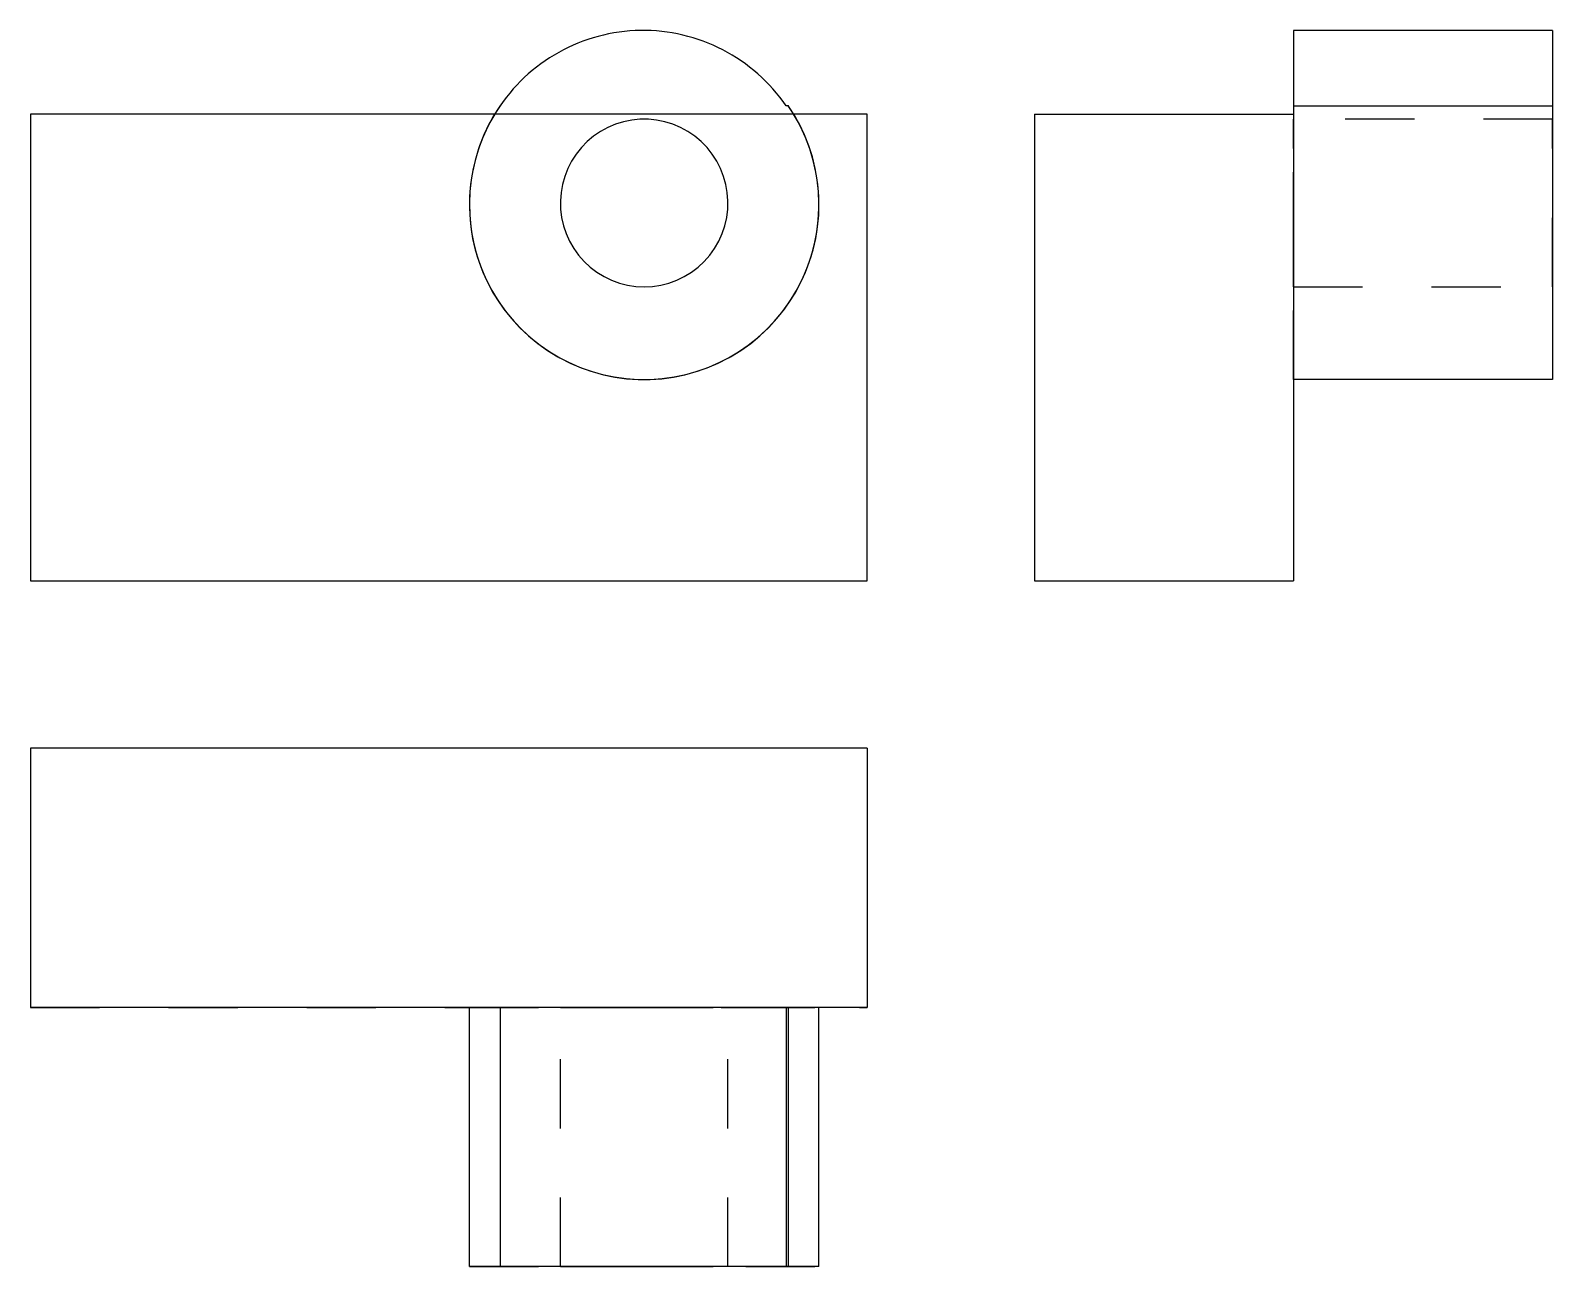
# Model space of a CAD drawing. Extents: x 0 to 2.2, y 0 to 1.79.
import ezdxf

# ---------------------------------------------------------------- set-up
doc = ezdxf.new("R2010")
doc.units = 0
doc.linetypes.add('HIDDEN', pattern=[0.060547, 0.040385, -0.020162])
for name, color, linetype in [('FRONT', 7, 'CONTINUOUS'), ('FRONT_HID', 7, 'HIDDEN'), ('LEFT', 7, 'CONTINUOUS'), ('LEFT_HID', 7, 'HIDDEN'), ('TOP', 7, 'CONTINUOUS'), ('TOP_HID', 7, 'HIDDEN')]:
    doc.layers.add(name, color=color, linetype=linetype)

msp = doc.modelspace()

# ---------------------------------------------------------------- linework, layer by layer
at = {"layer": 'FRONT'}
for p, q in [((0.844422, 1.785132), (0.836826, 1.783713)), ((0.852057, 1.786316), (0.844422, 1.785132)), ((0.859726, 1.787265), (0.852057, 1.786316)), ((0.86742, 1.787977), (0.859726, 1.787265)), ((0.875132, 1.788453), (0.86742, 1.787977)), ((0.882855, 1.78869), (0.875132, 1.788453)), ((0.890582, 1.78869), (0.882855, 1.78869)), ((0.898305, 1.788453), (0.890582, 1.78869)), ((0.906018, 1.787977), (0.898305, 1.788453)), ((0.913712, 1.787265), (0.906018, 1.787977)), ((0.92138, 1.786316), (0.913712, 1.787265)), ((0.929016, 1.785132), (0.92138, 1.786316)), ((0.936611, 1.783713), (0.929016, 1.785132)), ((0.778356, 1.764131), (0.771438, 1.760689)), ((0.785377, 1.767359), (0.778356, 1.764131)), ((0.792493, 1.770368), (0.785377, 1.767359)), ((0.799699, 1.773158), (0.792493, 1.770368)), ((0.806988, 1.775724), (0.799699, 1.773158)), ((0.814351, 1.778065), (0.806988, 1.775724)), ((0.821784, 1.780178), (0.814351, 1.778065)), ((0.829278, 1.782061), (0.821784, 1.780178)), ((0.836826, 1.783713), (0.829278, 1.782061)), ((0.94416, 1.782061), (0.936611, 1.783713)), ((0.951654, 1.780178), (0.94416, 1.782061)), ((0.959086, 1.778065), (0.951654, 1.780178)), ((0.96645, 1.775724), (0.959086, 1.778065)), ((0.973738, 1.773158), (0.96645, 1.775724)), ((0.980944, 1.770368), (0.973738, 1.773158)), ((0.988061, 1.767359), (0.980944, 1.770368)), ((0.995082, 1.764131), (0.988061, 1.767359)), ((1.002, 1.760689), (0.995082, 1.764131)), ((0.744921, 1.744845), (0.738613, 1.740384)), ((0.751364, 1.749111), (0.744921, 1.744845)), ((0.757936, 1.753176), (0.751364, 1.749111)), ((0.764629, 1.757036), (0.757936, 1.753176)), ((0.771438, 1.760689), (0.764629, 1.757036)), ((1.008809, 1.757036), (1.002, 1.760689)), ((1.015502, 1.753176), (1.008809, 1.757036)), ((1.022073, 1.749111), (1.015502, 1.753176)), ((1.028516, 1.744845), (1.022073, 1.749111)), ((1.034825, 1.740384), (1.028516, 1.744845)), ((0.714838, 1.720662), (0.709288, 1.715287)), ((0.720551, 1.725865), (0.714838, 1.720662)), ((0.726422, 1.730889), (0.720551, 1.725865)), ((0.732444, 1.73573), (0.726422, 1.730889)), ((0.738613, 1.740384), (0.732444, 1.73573)), ((1.040993, 1.73573), (1.034825, 1.740384)), ((1.047016, 1.730889), (1.040993, 1.73573)), ((1.052886, 1.725865), (1.047016, 1.730889)), ((1.058599, 1.720662), (1.052886, 1.725865)), ((1.06415, 1.715287), (1.058599, 1.720662)), ((0.693665, 1.698171), (0.688817, 1.692154)), ((0.698696, 1.704035), (0.693665, 1.698171)), ((0.703906, 1.709742), (0.698696, 1.704035)), ((0.709288, 1.715287), (0.703906, 1.709742)), ((1.069532, 1.709742), (1.06415, 1.715287)), ((1.074741, 1.704035), (1.069532, 1.709742)), ((1.079772, 1.698171), (1.074741, 1.704035)), ((1.08462, 1.692154), (1.079772, 1.698171)), ((0.676184, 1.674441), (0.676061, 1.674252)), ((0.676306, 1.67463), (0.676184, 1.674441)), ((0.676429, 1.674819), (0.676306, 1.67463)), ((0.676553, 1.675007), (0.676429, 1.674819)), ((0.676676, 1.675196), (0.676553, 1.675007)), ((0.6768, 1.675384), (0.676676, 1.675196)), ((0.676923, 1.675573), (0.6768, 1.675384)), ((0.677047, 1.675761), (0.676923, 1.675573)), ((0.677171, 1.675949), (0.677047, 1.675761)), ((0.677296, 1.676137), (0.677171, 1.675949)), ((0.67742, 1.676325), (0.677296, 1.676137)), ((0.677544, 1.676513), (0.67742, 1.676325)), ((0.677669, 1.6767), (0.677544, 1.676513)), ((0.677794, 1.676888), (0.677669, 1.6767)), ((0.677919, 1.677075), (0.677794, 1.676888)), ((0.678044, 1.677263), (0.677919, 1.677075)), ((0.67817, 1.67745), (0.678044, 1.677263)), ((0.678295, 1.677637), (0.67817, 1.67745)), ((0.678421, 1.677824), (0.678295, 1.677637)), ((0.678547, 1.678011), (0.678421, 1.677824)), ((0.678673, 1.678197), (0.678547, 1.678011)), ((0.678799, 1.678384), (0.678673, 1.678197)), ((0.678926, 1.678571), (0.678799, 1.678384)), ((0.679052, 1.678757), (0.678926, 1.678571)), ((0.679179, 1.678943), (0.679052, 1.678757)), ((0.679306, 1.67913), (0.679179, 1.678943)), ((0.679433, 1.679316), (0.679306, 1.67913)), ((0.67956, 1.679502), (0.679433, 1.679316)), ((0.679688, 1.679687), (0.67956, 1.679502)), ((0.684156, 1.685991), (0.679687, 1.679688)), ((0.688817, 1.692154), (0.684156, 1.685991)), ((1.089281, 1.685991), (1.08462, 1.692154)), ((1.09375, 1.679688), (1.089281, 1.685991)), ((1.096957, 1.679688), (1.09375, 1.679688)), ((1.097085, 1.679502), (1.096957, 1.679687)), ((1.097212, 1.679316), (1.097085, 1.679502)), ((1.097339, 1.67913), (1.097212, 1.679316)), ((1.097466, 1.678943), (1.097339, 1.67913)), ((1.097593, 1.678757), (1.097466, 1.678943)), ((1.097719, 1.678571), (1.097593, 1.678757)), ((1.097845, 1.678384), (1.097719, 1.678571)), ((1.097972, 1.678197), (1.097845, 1.678384)), ((1.098098, 1.678011), (1.097972, 1.678197)), ((1.098224, 1.677824), (1.098098, 1.678011)), ((1.098349, 1.677637), (1.098224, 1.677824)), ((1.098475, 1.67745), (1.098349, 1.677637)), ((1.0986, 1.677263), (1.098475, 1.67745)), ((1.098726, 1.677075), (1.0986, 1.677263)), ((1.098851, 1.676888), (1.098726, 1.677075)), ((1.098976, 1.6767), (1.098851, 1.676888)), ((1.0991, 1.676513), (1.098976, 1.6767)), ((1.099225, 1.676325), (1.0991, 1.676513)), ((1.099349, 1.676137), (1.099225, 1.676325)), ((1.099473, 1.675949), (1.099349, 1.676137)), ((1.099598, 1.675761), (1.099473, 1.675949)), ((1.099721, 1.675573), (1.099598, 1.675761)), ((1.099845, 1.675384), (1.099721, 1.675573)), ((1.099969, 1.675196), (1.099845, 1.675384)), ((1.100092, 1.675007), (1.099969, 1.675196)), ((1.100215, 1.674819), (1.100092, 1.675007)), ((1.100338, 1.67463), (1.100215, 1.674819)), ((1.100461, 1.674441), (1.100338, 1.67463)), ((1.100584, 1.674252), (1.100461, 1.674441)), ((1.210938, 1.667763), (0, 1.667763)), ((0, 1.667763), (0, 0.992188)), ((0.672106, 1.667956), (0.671989, 1.667763)), ((0.672223, 1.668148), (0.672106, 1.667956)), ((0.672341, 1.668341), (0.672223, 1.668148)), ((0.672458, 1.668533), (0.672341, 1.668341)), ((0.672576, 1.668725), (0.672458, 1.668533)), ((0.672693, 1.668917), (0.672576, 1.668725)), ((0.672811, 1.669109), (0.672693, 1.668917)), ((0.67293, 1.669301), (0.672811, 1.669109)), ((0.673048, 1.669493), (0.67293, 1.669301)), ((0.673166, 1.669684), (0.673048, 1.669493)), ((0.673285, 1.669876), (0.673166, 1.669684)), ((0.673404, 1.670067), (0.673285, 1.669876)), ((0.673523, 1.670259), (0.673404, 1.670067)), ((0.673642, 1.67045), (0.673523, 1.670259)), ((0.673761, 1.670641), (0.673642, 1.67045)), ((0.673881, 1.670832), (0.673761, 1.670641)), ((0.674, 1.671023), (0.673881, 1.670832)), ((0.67412, 1.671214), (0.674, 1.671023)), ((0.67424, 1.671405), (0.67412, 1.671214)), ((0.674361, 1.671595), (0.67424, 1.671405)), ((0.674481, 1.671786), (0.674361, 1.671595)), ((0.674601, 1.671976), (0.674481, 1.671786)), ((0.674722, 1.672166), (0.674601, 1.671976)), ((0.674843, 1.672357), (0.674722, 1.672166)), ((0.674964, 1.672547), (0.674843, 1.672357)), ((0.675085, 1.672737), (0.674964, 1.672547)), ((0.675207, 1.672926), (0.675085, 1.672737)), ((0.675328, 1.673116), (0.675207, 1.672926)), ((0.67545, 1.673306), (0.675328, 1.673116)), ((0.675572, 1.673495), (0.67545, 1.673306)), ((0.675694, 1.673685), (0.675572, 1.673495)), ((0.675816, 1.673874), (0.675694, 1.673685)), ((0.675938, 1.674063), (0.675816, 1.673874)), ((0.676061, 1.674252), (0.675938, 1.674063)), ((1.100706, 1.674063), (1.100584, 1.674252)), ((1.100829, 1.673874), (1.100706, 1.674063)), ((1.100951, 1.673685), (1.100829, 1.673874)), ((1.101073, 1.673495), (1.100951, 1.673685)), ((1.101195, 1.673306), (1.101073, 1.673495)), ((1.101317, 1.673116), (1.101195, 1.673306)), ((1.101438, 1.672926), (1.101317, 1.673116)), ((1.10156, 1.672737), (1.101438, 1.672926)), ((1.101681, 1.672547), (1.10156, 1.672737)), ((1.101802, 1.672357), (1.101681, 1.672547)), ((1.101923, 1.672166), (1.101802, 1.672357)), ((1.102043, 1.671976), (1.101923, 1.672166)), ((1.102164, 1.671786), (1.102043, 1.671976)), ((1.102284, 1.671595), (1.102164, 1.671786)), ((1.102404, 1.671405), (1.102284, 1.671595)), ((1.102524, 1.671214), (1.102404, 1.671405)), ((1.102644, 1.671023), (1.102524, 1.671214)), ((1.102764, 1.670832), (1.102644, 1.671023)), ((1.102883, 1.670641), (1.102764, 1.670832)), ((1.103003, 1.67045), (1.102883, 1.670641)), ((1.103122, 1.670259), (1.103003, 1.67045)), ((1.103241, 1.670067), (1.103122, 1.670259)), ((1.10336, 1.669876), (1.103241, 1.670067)), ((1.103478, 1.669684), (1.10336, 1.669876)), ((1.103597, 1.669493), (1.103478, 1.669684)), ((1.103715, 1.669301), (1.103597, 1.669493)), ((1.103833, 1.669109), (1.103715, 1.669301)), ((1.103951, 1.668917), (1.103833, 1.669109)), ((1.104069, 1.668725), (1.103951, 1.668917)), ((1.104187, 1.668533), (1.104069, 1.668725)), ((1.104304, 1.668341), (1.104187, 1.668533)), ((1.104421, 1.668148), (1.104304, 1.668341)), ((1.104539, 1.667956), (1.104421, 1.668148)), ((1.104655, 1.667763), (1.104539, 1.667956)), ((1.210938, 0.992188), (1.210938, 1.667763)), ((0, 0.992188), (1.210938, 0.992188))]:
    msp.add_line(p, q, dxfattribs=at)
at = {"layer": 'FRONT_HID', "linetype": 'HIDDEN'}
for p, q in [((0.679688, 1.679687), (0.670321, 1.664972)), ((1.106324, 1.664972), (1.096957, 1.679687)), ((0.671989, 1.667763), (0, 1.667763)), ((0.663669, 1.652946), (0.656363, 1.637604)), ((0.670321, 1.664972), (0.66199, 1.649646)), ((0.671989, 1.667763), (0.663669, 1.652946)), ((1.104655, 1.667763), (0.671989, 1.667763)), ((0.846836, 1.652964), (0.835693, 1.648267)), ((0.846836, 1.652964), (0.835693, 1.648267)), ((0.858391, 1.656529), (0.846836, 1.652964)), ((0.858391, 1.656529), (0.846836, 1.652964)), ((0.870244, 1.658925), (0.858391, 1.656529)), ((0.870244, 1.658925), (0.858391, 1.656529)), ((0.882276, 1.660129), (0.870244, 1.658925)), ((0.882276, 1.660129), (0.870244, 1.658925)), ((0.894369, 1.660129), (0.882276, 1.660129)), ((0.894369, 1.660129), (0.882276, 1.660129)), ((0.906401, 1.658925), (0.894369, 1.660129)), ((0.906401, 1.658925), (0.894369, 1.660129)), ((0.918254, 1.656529), (0.906401, 1.658925)), ((0.918254, 1.656529), (0.906401, 1.658925)), ((0.929809, 1.652964), (0.918254, 1.656529)), ((0.929809, 1.652964), (0.918254, 1.656529)), ((0.940952, 1.648267), (0.929809, 1.652964)), ((0.940952, 1.648267), (0.929809, 1.652964)), ((1.112975, 1.652946), (1.104655, 1.667763)), ((1.210938, 1.667763), (1.104655, 1.667763)), ((1.114654, 1.649646), (1.106324, 1.664972)), ((1.120282, 1.637604), (1.112975, 1.652946)), ((0.654736, 1.633783), (0.648591, 1.617457)), ((0.656363, 1.637604), (0.650103, 1.621806)), ((0.66199, 1.649646), (0.654736, 1.633783)), ((0.815081, 1.635672), (0.805818, 1.627899)), ((0.815081, 1.635672), (0.805818, 1.627899)), ((0.825073, 1.642484), (0.815081, 1.635672)), ((0.825073, 1.642484), (0.815081, 1.635672)), ((0.835693, 1.648267), (0.825073, 1.642484)), ((0.835693, 1.648267), (0.825073, 1.642484)), ((0.951572, 1.642484), (0.940952, 1.648267)), ((0.951572, 1.642484), (0.940952, 1.648267)), ((0.961563, 1.635672), (0.951572, 1.642484)), ((0.961563, 1.635672), (0.951572, 1.642484)), ((0.970827, 1.627899), (0.961563, 1.635672)), ((0.970827, 1.627899), (0.961563, 1.635672)), ((1.121909, 1.633783), (1.114654, 1.649646)), ((1.126542, 1.621806), (1.120282, 1.637604)), ((1.128054, 1.617457), (1.121909, 1.633783)), ((0.648591, 1.617457), (0.643586, 1.600747)), ((0.650103, 1.621806), (0.644917, 1.605623)), ((0.789835, 1.609788), (0.783274, 1.59963)), ((0.789835, 1.609788), (0.783274, 1.59963)), ((0.797374, 1.619242), (0.789835, 1.609788)), ((0.797374, 1.619242), (0.789835, 1.609788)), ((0.805818, 1.627899), (0.797374, 1.619242)), ((0.805818, 1.627899), (0.797374, 1.619242)), ((0.97927, 1.619242), (0.970827, 1.627899)), ((0.97927, 1.619242), (0.970827, 1.627899)), ((0.98681, 1.609788), (0.97927, 1.619242)), ((0.98681, 1.609788), (0.97927, 1.619242)), ((0.993371, 1.59963), (0.98681, 1.609788)), ((0.993371, 1.59963), (0.98681, 1.609788)), ((1.131728, 1.605623), (1.126542, 1.621806)), ((1.133059, 1.600747), (1.128054, 1.617457)), ((0.64083, 1.589129), (0.637858, 1.572397)), ((0.643586, 1.600747), (0.639744, 1.583732)), ((0.644917, 1.605623), (0.64083, 1.589129)), ((0.777757, 1.588869), (0.773339, 1.577612)), ((0.777757, 1.588869), (0.773339, 1.577612)), ((0.783274, 1.59963), (0.777757, 1.588869)), ((0.783274, 1.59963), (0.777757, 1.588869)), ((0.998887, 1.588869), (0.993371, 1.59963)), ((0.998887, 1.588869), (0.993371, 1.59963)), ((1.003305, 1.577612), (0.998887, 1.588869)), ((1.003305, 1.577612), (0.998887, 1.588869)), ((1.135815, 1.589129), (1.131728, 1.605623)), ((1.136901, 1.583732), (1.133059, 1.600747)), ((1.138786, 1.572397), (1.135815, 1.589129)), ((0.637084, 1.566492), (0.635618, 1.549111)), ((0.637858, 1.572397), (0.636017, 1.555504)), ((0.639744, 1.583732), (0.637084, 1.566492)), ((0.770064, 1.565972), (0.767964, 1.554063)), ((0.770064, 1.565972), (0.767964, 1.554063)), ((0.773339, 1.577612), (0.770064, 1.565972)), ((0.773339, 1.577612), (0.770064, 1.565972)), ((1.00658, 1.565972), (1.003305, 1.577612)), ((1.00658, 1.565972), (1.003305, 1.577612)), ((1.00868, 1.554063), (1.00658, 1.565972)), ((1.00868, 1.554063), (1.00658, 1.565972)), ((1.139561, 1.566492), (1.136901, 1.583732)), ((1.140628, 1.555504), (1.138786, 1.572397)), ((1.141027, 1.549111), (1.139561, 1.566492)), ((0.636017, 1.555504), (0.635313, 1.538526)), ((0.635618, 1.549111), (0.635353, 1.531669)), ((0.767964, 1.554063), (0.767061, 1.542004)), ((0.767964, 1.554063), (0.767061, 1.542004)), ((1.009584, 1.542004), (1.00868, 1.554063)), ((1.009584, 1.542004), (1.00868, 1.554063)), ((1.141331, 1.538526), (1.140628, 1.555504)), ((1.141292, 1.531669), (1.141027, 1.549111)), ((0.635313, 1.538526), (0.635751, 1.521538)), ((0.635353, 1.531669), (0.63629, 1.514251)), ((0.635751, 1.521538), (0.637328, 1.504618)), ((0.767061, 1.542004), (0.767362, 1.529916)), ((0.767061, 1.542004), (0.767362, 1.529916)), ((0.767362, 1.529916), (0.768866, 1.517917)), ((0.767362, 1.529916), (0.768866, 1.517917)), ((1.007779, 1.517917), (1.009283, 1.529916)), ((1.007779, 1.517917), (1.009283, 1.529916)), ((1.009283, 1.529916), (1.009584, 1.542004)), ((1.009283, 1.529916), (1.009584, 1.542004)), ((1.139316, 1.504618), (1.140893, 1.521538)), ((1.140355, 1.514251), (1.141292, 1.531669)), ((1.140893, 1.521538), (1.141331, 1.538526)), ((0.63629, 1.514251), (0.638425, 1.496938)), ((0.637328, 1.504618), (0.640038, 1.487842)), ((0.768866, 1.517917), (0.771557, 1.506127)), ((0.768866, 1.517917), (0.771557, 1.506127)), ((0.771557, 1.506127), (0.775408, 1.494665)), ((0.771557, 1.506127), (0.775408, 1.494665)), ((1.001237, 1.494665), (1.005088, 1.506127)), ((1.001237, 1.494665), (1.005088, 1.506127)), ((1.005088, 1.506127), (1.007779, 1.517917)), ((1.005088, 1.506127), (1.007779, 1.517917)), ((1.136607, 1.487842), (1.139316, 1.504618)), ((1.138219, 1.496938), (1.140355, 1.514251)), ((0.638425, 1.496938), (0.641748, 1.479814)), ((0.640038, 1.487842), (0.643867, 1.471286)), ((0.641748, 1.479814), (0.646243, 1.46296)), ((0.775408, 1.494665), (0.780382, 1.483642)), ((0.775408, 1.494665), (0.780382, 1.483642)), ((0.780382, 1.483642), (0.786428, 1.47317)), ((0.780382, 1.483642), (0.786428, 1.47317)), ((0.990217, 1.47317), (0.996263, 1.483642)), ((0.990217, 1.47317), (0.996263, 1.483642)), ((0.996263, 1.483642), (1.001237, 1.494665)), ((0.996263, 1.483642), (1.001237, 1.494665)), ((1.130401, 1.46296), (1.134896, 1.479814)), ((1.132778, 1.471286), (1.136607, 1.487842)), ((1.134896, 1.479814), (1.138219, 1.496938)), ((0.643867, 1.471286), (0.648799, 1.455024)), ((0.646243, 1.46296), (0.651889, 1.446455)), ((0.648799, 1.455024), (0.654812, 1.43913)), ((0.786428, 1.47317), (0.793487, 1.463351)), ((0.786428, 1.47317), (0.793487, 1.463351)), ((0.793487, 1.463351), (0.801488, 1.454285)), ((0.793487, 1.463351), (0.801488, 1.454285)), ((0.801488, 1.454285), (0.810353, 1.44606)), ((0.801488, 1.454285), (0.810353, 1.44606)), ((0.966292, 1.44606), (0.975157, 1.454285)), ((0.966292, 1.44606), (0.975157, 1.454285)), ((0.975157, 1.454285), (0.983158, 1.463351)), ((0.975157, 1.454285), (0.983158, 1.463351)), ((0.983158, 1.463351), (0.990217, 1.47317)), ((0.983158, 1.463351), (0.990217, 1.47317)), ((1.121833, 1.43913), (1.127846, 1.455024)), ((1.124756, 1.446455), (1.130401, 1.46296)), ((1.127846, 1.455024), (1.132778, 1.471286)), ((0.651889, 1.446455), (0.658659, 1.430378)), ((0.654812, 1.43913), (0.661877, 1.423676)), ((0.810353, 1.44606), (0.819992, 1.438758)), ((0.810353, 1.44606), (0.819992, 1.438758)), ((0.819992, 1.438758), (0.83031, 1.432453)), ((0.819992, 1.438758), (0.83031, 1.432453)), ((0.83031, 1.432453), (0.841205, 1.427206)), ((0.83031, 1.432453), (0.841205, 1.427206)), ((0.935439, 1.427206), (0.946334, 1.432453)), ((0.935439, 1.427206), (0.946334, 1.432453)), ((0.946334, 1.432453), (0.956653, 1.438758)), ((0.946334, 1.432453), (0.956653, 1.438758)), ((0.956653, 1.438758), (0.966292, 1.44606)), ((0.956653, 1.438758), (0.966292, 1.44606)), ((1.114767, 1.423676), (1.121833, 1.43913)), ((1.117986, 1.430378), (1.124756, 1.446455)), ((0.658659, 1.430378), (0.66652, 1.414807)), ((0.661877, 1.423676), (0.669965, 1.40873)), ((0.66652, 1.414807), (0.675435, 1.399813)), ((0.841205, 1.427206), (0.852569, 1.42307)), ((0.841205, 1.427206), (0.852569, 1.42307)), ((0.852569, 1.42307), (0.864287, 1.420086)), ((0.852569, 1.42307), (0.864287, 1.420086)), ((0.864287, 1.420086), (0.876245, 1.418284)), ((0.864287, 1.420086), (0.876245, 1.418284)), ((0.876245, 1.418284), (0.888322, 1.417681)), ((0.876245, 1.418284), (0.888322, 1.417681)), ((0.888322, 1.417681), (0.9004, 1.418284)), ((0.888322, 1.417681), (0.9004, 1.418284)), ((0.9004, 1.418284), (0.912357, 1.420086)), ((0.9004, 1.418284), (0.912357, 1.420086)), ((0.912357, 1.420086), (0.924076, 1.42307)), ((0.912357, 1.420086), (0.924076, 1.42307)), ((0.924076, 1.42307), (0.935439, 1.427206)), ((0.924076, 1.42307), (0.935439, 1.427206)), ((1.10121, 1.399813), (1.110125, 1.414807)), ((1.10668, 1.40873), (1.114767, 1.423676)), ((1.110125, 1.414807), (1.117986, 1.430378)), ((0.669965, 1.40873), (0.679037, 1.394362)), ((0.675435, 1.399813), (0.685362, 1.38547)), ((0.679037, 1.394362), (0.689053, 1.380634)), ((1.087592, 1.380634), (1.097608, 1.394362)), ((1.091283, 1.38547), (1.10121, 1.399813)), ((1.097608, 1.394362), (1.10668, 1.40873)), ((0.685362, 1.38547), (0.696254, 1.371845)), ((0.689053, 1.380634), (0.699968, 1.36761)), ((0.696254, 1.371845), (0.708059, 1.359002)), ((0.699968, 1.36761), (0.711733, 1.355348)), ((1.064912, 1.355348), (1.076677, 1.36761)), ((1.068586, 1.359002), (1.080391, 1.371845)), ((1.076677, 1.36761), (1.087592, 1.380634)), ((1.080391, 1.371845), (1.091283, 1.38547)), ((0.708059, 1.359002), (0.72072, 1.347004)), ((0.711733, 1.355348), (0.724294, 1.343903)), ((0.72072, 1.347004), (0.734178, 1.335906)), ((1.042466, 1.335906), (1.055925, 1.347004)), ((1.052351, 1.343903), (1.064912, 1.355348)), ((1.055925, 1.347004), (1.068586, 1.359002)), ((0.724294, 1.343903), (0.737595, 1.333327)), ((0.734178, 1.335906), (0.748369, 1.325762)), ((0.737595, 1.333327), (0.751576, 1.323668)), ((0.748369, 1.325762), (0.763225, 1.31662)), ((0.751576, 1.323668), (0.766174, 1.314969)), ((1.010471, 1.314969), (1.025069, 1.323668)), ((1.01342, 1.31662), (1.028276, 1.325762)), ((1.025069, 1.323668), (1.03905, 1.333327)), ((1.028276, 1.325762), (1.042466, 1.335906)), ((1.03905, 1.333327), (1.052351, 1.343903)), ((0.763225, 1.31662), (0.778676, 1.308524)), ((0.766174, 1.314969), (0.781323, 1.30727)), ((0.778676, 1.308524), (0.794648, 1.301511)), ((0.781323, 1.30727), (0.796954, 1.300604)), ((0.794648, 1.301511), (0.811065, 1.295615)), ((0.796954, 1.300604), (0.812998, 1.295003)), ((0.963647, 1.295003), (0.97969, 1.300604)), ((0.96558, 1.295615), (0.981997, 1.301511)), ((0.97969, 1.300604), (0.995322, 1.30727)), ((0.981997, 1.301511), (0.997969, 1.308524)), ((0.995322, 1.30727), (1.010471, 1.314969)), ((0.997969, 1.308524), (1.01342, 1.31662)), ((0.811065, 1.295615), (0.827849, 1.290864)), ((0.812998, 1.295003), (0.829382, 1.290492)), ((0.827849, 1.290864), (0.84492, 1.287282)), ((0.829382, 1.290492), (0.846031, 1.287091)), ((0.84492, 1.287282), (0.862198, 1.284883)), ((0.846031, 1.287091), (0.862871, 1.284815)), ((0.862198, 1.284883), (0.879601, 1.283682)), ((0.862871, 1.284815), (0.879826, 1.283674)), ((0.879601, 1.283682), (0.897044, 1.283682)), ((0.879826, 1.283674), (0.896819, 1.283674)), ((0.896819, 1.283674), (0.913774, 1.284815)), ((0.897044, 1.283682), (0.914446, 1.284883)), ((0.913774, 1.284815), (0.930614, 1.287091)), ((0.914446, 1.284883), (0.931724, 1.287282)), ((0.930614, 1.287091), (0.947263, 1.290492)), ((0.931724, 1.287282), (0.948796, 1.290864)), ((0.947263, 1.290492), (0.963647, 1.295003)), ((0.948796, 1.290864), (0.96558, 1.295615))]:
    msp.add_line(p, q, dxfattribs=at)
at = {"layer": 'LEFT'}
for p, q in [((1.828125, 1.78872), (1.828125, 1.679688)), ((2.203125, 1.78872), (1.828125, 1.78872)), ((2.203125, 1.78872), (2.203125, 1.679688)), ((1.828125, 1.679688), (2.203125, 1.679688)), ((1.828125, 1.679687), (1.828125, 1.667763)), ((2.203125, 1.679687), (2.203125, 1.283531)), ((1.453125, 1.667763), (1.828125, 1.667763)), ((1.453125, 1.667763), (1.453125, 0.992188)), ((1.828125, 1.667763), (1.828125, 0.992188)), ((2.203125, 1.283531), (1.828125, 1.283531)), ((1.453125, 0.992188), (1.828125, 0.992188))]:
    msp.add_line(p, q, dxfattribs=at)
at = {"layer": 'LEFT_HID', "linetype": 'HIDDEN'}
for p, q in [((1.828125, 1.667763), (1.828125, 1.283531)), ((1.828125, 1.283531), (1.828125, 1.667763)), ((1.828125, 1.417681), (1.828125, 1.66028)), ((1.828125, 1.66028), (1.828125, 1.417681)), ((2.203125, 1.66028), (1.828125, 1.66028)), ((2.203125, 1.417681), (2.203125, 1.66028)), ((2.203125, 1.66028), (2.203125, 1.417681)), ((1.828125, 1.417681), (2.203125, 1.417681))]:
    msp.add_line(p, q, dxfattribs=at)
at = {"layer": 'TOP'}
for p, q in [((0, 0.75), (0, 0.375)), ((1.210938, 0.75), (0, 0.75)), ((1.210938, 0.75), (1.210938, 0.375)), ((0.671989, 0.375), (0, 0.375)), ((0.635306, 0), (0.635306, 0.375)), ((0.679688, 0.375), (0.671989, 0.375)), ((1.09375, 0.375), (0.679687, 0.375)), ((0.679688, 0.375), (0.679688, 0)), ((1.09375, 0.375), (1.09375, 0)), ((1.096957, 0.375), (1.09375, 0.375)), ((1.104655, 0.375), (1.096957, 0.375)), ((1.096957, 0.375), (1.096957, 0)), ((1.210938, 0.375), (1.104655, 0.375)), ((1.141339, 0), (1.141339, 0.375)), ((0.679688, 0), (0.635306, 0)), ((1.09375, 0), (0.679687, 0)), ((1.096957, 0), (1.09375, 0)), ((1.141339, 0), (1.096957, 0))]:
    msp.add_line(p, q, dxfattribs=at)
at = {"layer": 'TOP_HID', "linetype": 'HIDDEN'}
for p, q in [((0, 0.375), (1.210938, 0.375)), ((0.671989, 0.375), (0.635306, 0.375)), ((0.635306, 0.375), (1.141339, 0.375)), ((1.104655, 0.375), (0.671989, 0.375)), ((1.009622, 0.375), (0.767023, 0.375)), ((0.767023, 0.375), (0.888322, 0.375)), ((0.767023, 0), (0.767023, 0.375)), ((0.888322, 0.375), (1.009622, 0.375)), ((1.009622, 0), (1.009622, 0.375)), ((1.141339, 0.375), (1.104655, 0.375)), ((0.635306, 0), (1.141339, 0)), ((1.009622, 0), (0.767023, 0)), ((0.767023, 0), (0.888322, 0)), ((0.888322, 0), (1.009622, 0))]:
    msp.add_line(p, q, dxfattribs=at)

doc.saveas('drawing.dxf')
